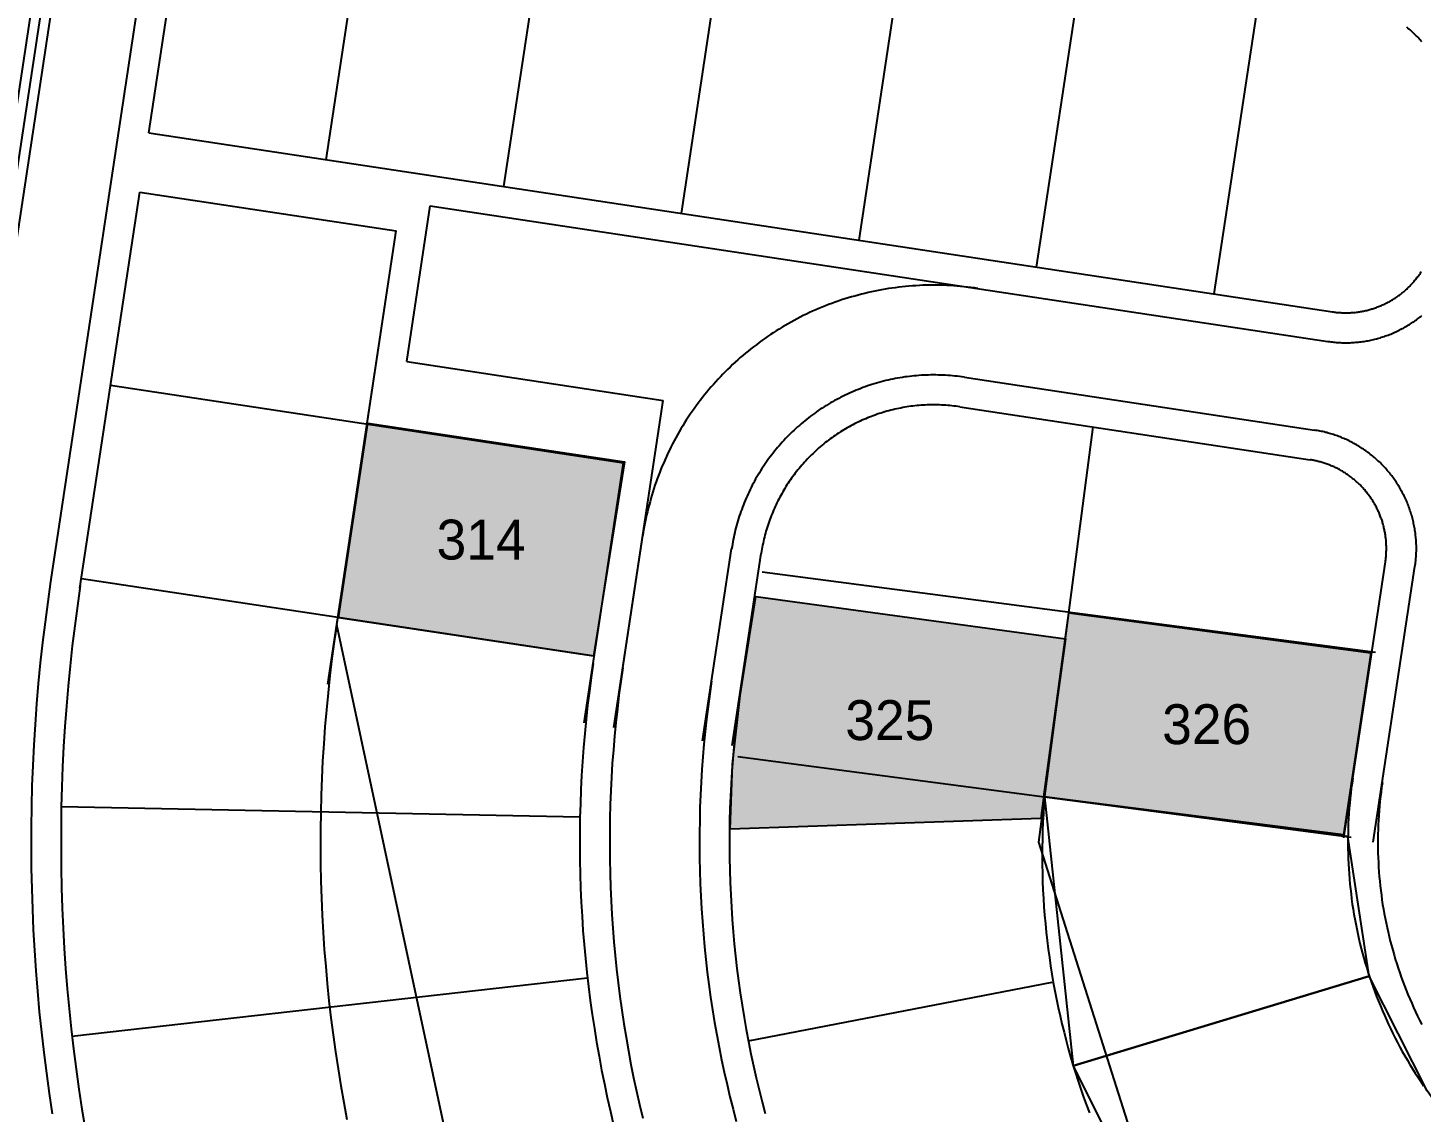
# Model space of a CAD drawing. Header units: metres. Extents: x 680594 to 684853, y 828874 to 830078.
# Drawn here: x 680976.8 to 681116.4, y 829722.5 to 829831.2 of the extents above; entities that cross this region are included whole.
import ezdxf
from ezdxf.enums import TextEntityAlignment as Align

# ---------------------------------------------------------------- set-up
doc = ezdxf.new("R2010")
doc.units = ezdxf.units.M
for name, color, linetype in [('PLOT_LINES', 7, 'Continuous'), ('PLOT_NUMBERS', 7, 'Continuous'), ('SELECTED_PLOTS', 3, 'Continuous')]:
    doc.layers.add(name, color=color, linetype=linetype)

msp = doc.modelspace()

# ---------------------------------------------------------------- hatches: boundary and pattern name
at = {"layer": 'SELECTED_PLOTS'}
h = msp.add_hatch(color=3, dxfattribs=at)
h.dxf.hatch_style = 1
h.paths.add_polyline_path([(681007.9, 829772.08), (681010.87, 829791.59), (681036.6, 829787.7), (681033.47, 829768.22)])
h = msp.add_hatch(color=3, dxfattribs=at)
h.dxf.hatch_style = 1
h.paths.add_polyline_path([(681080.78, 829769.95), (681078.62, 829754.12), (681078.61, 829754.1), (681078.6, 829754.1), (681078.6, 829753.99), (681078.32, 829751.95), (681047.16, 829750.89), (681047.4, 829757.4), (681048.19, 829764.28), (681049.74, 829774.19)])
h = msp.add_hatch(color=3, dxfattribs=at)
h.dxf.hatch_style = 1
h.paths.add_polyline_path([(681109.5, 829755.85), (681108.66, 829750.31), (681078.62, 829754.12), (681081.14, 829772.55), (681111.41, 829768.56)])

# ---------------------------------------------------------------- linework, layer by layer
at = {"layer": 'PLOT_LINES'}
for points in [[(680964.59, 829743.51), (681005.46, 830013.88)], [(680963.6, 829743.66), (681002.4, 830000.3)], [(680965.57, 829743.36), (681004.38, 830000)], [(681006.69, 829817.99), (681011.33, 829848.65)], [(681024.49, 829815.3), (681029.13, 829845.95)], [(681042.29, 829812.61), (681046.92, 829843.26)], [(681060.09, 829809.92), (681064.72, 829840.57)], [(680979.03, 829775.49), (680988.77, 829839.92)], [(680988.9, 829820.68), (680991.74, 829839.47)], [(681077.88, 829807.23), (681082.52, 829837.88)], [(681095.68, 829804.54), (681100.32, 829835.19)], [(681116.51, 829829.81), (681116.42, 829829.92), (681116.33, 829830.02), (681116.24, 829830.12), (681116.14, 829830.23), (681116.04, 829830.33), (681115.95, 829830.43), (681115.85, 829830.53), (681115.75, 829830.62), (681115.65, 829830.72), (681115.54, 829830.81), (681115.44, 829830.91), (681115.34, 829831), (681115.23, 829831.09), (681115.12, 829831.18), (681115.02, 829831.27)], [(680988.9, 829820.68), (681107.55, 829802.75)], [(680982, 829775.05), (680988, 829814.75)], [(680988, 829814.75), (681013.71, 829810.87)], [(681014.76, 829797.76), (681017.12, 829813.38)], [(681017.12, 829813.38), (681107.1, 829799.78)], [(681006.83, 829765.41), (681013.71, 829810.87)], [(681047.11, 829645.16), (681029.39, 829670.22), (681007.74, 829771.38), (681013.71, 829810.87)], [(681107.55, 829802.75), (681107.65, 829802.73), (681107.75, 829802.72), (681107.86, 829802.7), (681107.96, 829802.69), (681108.07, 829802.68), (681108.17, 829802.67), (681108.28, 829802.67), (681108.38, 829802.66), (681108.48, 829802.65), (681108.59, 829802.65), (681108.69, 829802.65), (681108.8, 829802.64), (681108.9, 829802.64), (681109.01, 829802.65), (681109.11, 829802.65), (681109.22, 829802.65), (681109.32, 829802.65), (681109.43, 829802.66), (681109.53, 829802.67), (681109.64, 829802.68), (681109.74, 829802.68), (681109.84, 829802.69), (681109.95, 829802.71), (681110.05, 829802.72), (681110.16, 829802.73), (681110.26, 829802.75), (681110.36, 829802.77), (681110.47, 829802.78), (681110.57, 829802.8), (681110.67, 829802.82), (681110.77, 829802.84), (681110.88, 829802.87), (681110.98, 829802.89), (681111.08, 829802.91), (681111.18, 829802.94), (681111.28, 829802.97), (681111.38, 829803), (681111.48, 829803.03), (681111.58, 829803.06), (681111.68, 829803.09), (681111.78, 829803.12), (681111.88, 829803.16), (681111.98, 829803.19), (681112.08, 829803.23), (681112.18, 829803.27), (681112.27, 829803.3), (681112.37, 829803.34), (681112.47, 829803.38), (681112.56, 829803.43), (681112.66, 829803.47), (681112.75, 829803.51), (681112.85, 829803.56), (681112.94, 829803.61), (681113.04, 829803.65), (681113.13, 829803.7), (681113.22, 829803.75), (681113.31, 829803.8), (681113.4, 829803.86), (681113.49, 829803.91), (681113.58, 829803.96), (681113.67, 829804.02), (681113.76, 829804.07), (681113.85, 829804.13), (681113.93, 829804.19), (681114.02, 829804.25), (681114.11, 829804.31), (681114.19, 829804.37), (681114.28, 829804.43), (681114.36, 829804.49), (681114.44, 829804.56), (681114.52, 829804.62), (681114.61, 829804.69), (681114.69, 829804.76), (681114.77, 829804.82), (681114.84, 829804.89), (681114.92, 829804.96), (681115, 829805.03), (681115.08, 829805.11), (681115.15, 829805.18), (681115.23, 829805.25), (681115.3, 829805.33), (681115.37, 829805.4), (681115.45, 829805.48), (681115.52, 829805.55), (681115.59, 829805.63), (681115.66, 829805.71), (681115.73, 829805.79), (681115.79, 829805.87), (681115.86, 829805.95), (681115.93, 829806.03), (681115.99, 829806.11), (681116.06, 829806.19), (681116.12, 829806.28), (681116.18, 829806.36), (681116.24, 829806.45), (681116.3, 829806.53), (681116.36, 829806.62), (681116.42, 829806.71), (681116.48, 829806.8)], [(681072, 829805.09), (681071.66, 829805.14), (681071.31, 829805.18), (681070.97, 829805.22), (681070.63, 829805.26), (681070.28, 829805.29), (681069.94, 829805.32), (681069.59, 829805.35), (681069.25, 829805.37), (681068.9, 829805.39), (681068.56, 829805.4), (681068.21, 829805.41), (681067.86, 829805.42), (681067.52, 829805.42), (681067.17, 829805.41), (681066.83, 829805.41), (681066.48, 829805.4), (681066.14, 829805.38), (681065.79, 829805.36), (681065.45, 829805.34), (681065.1, 829805.31), (681064.76, 829805.28), (681064.41, 829805.25), (681064.07, 829805.21), (681063.73, 829805.16), (681063.38, 829805.12), (681063.04, 829805.07), (681062.7, 829805.01), (681062.36, 829804.95), (681062.02, 829804.89), (681061.68, 829804.82), (681061.34, 829804.75), (681061, 829804.67), (681060.67, 829804.59), (681060.33, 829804.51), (681060, 829804.42), (681059.66, 829804.33), (681059.33, 829804.24), (681059, 829804.14), (681058.67, 829804.04), (681058.34, 829803.93), (681058.01, 829803.82), (681057.69, 829803.71), (681057.36, 829803.59), (681057.04, 829803.47), (681056.72, 829803.34), (681056.39, 829803.21), (681056.08, 829803.08), (681055.76, 829802.94), (681055.44, 829802.8), (681055.13, 829802.66), (681054.82, 829802.51), (681054.5, 829802.36), (681054.2, 829802.2), (681053.89, 829802.04), (681053.58, 829801.88), (681053.28, 829801.72), (681052.98, 829801.55), (681052.68, 829801.37), (681052.38, 829801.2), (681052.09, 829801.02), (681051.79, 829800.83), (681051.5, 829800.65), (681051.21, 829800.46), (681050.93, 829800.26), (681050.64, 829800.07), (681050.36, 829799.87), (681050.08, 829799.66), (681049.8, 829799.45), (681049.53, 829799.24), (681049.26, 829799.03), (681048.99, 829798.81), (681048.72, 829798.6), (681048.46, 829798.37), (681048.19, 829798.15), (681047.93, 829797.92), (681047.68, 829797.69), (681047.42, 829797.45), (681047.17, 829797.21), (681046.92, 829796.97), (681046.68, 829796.73), (681046.44, 829796.48), (681046.2, 829796.23), (681045.96, 829795.98), (681045.73, 829795.73), (681045.5, 829795.47), (681045.27, 829795.21), (681045.04, 829794.94), (681044.82, 829794.68), (681044.6, 829794.41), (681044.39, 829794.14), (681044.18, 829793.87), (681043.97, 829793.59), (681043.76, 829793.31), (681043.56, 829793.03), (681043.36, 829792.75), (681043.17, 829792.47), (681042.97, 829792.18), (681042.78, 829791.89), (681042.6, 829791.6), (681042.42, 829791.3), (681042.24, 829791.01), (681042.06, 829790.71), (681041.89, 829790.41), (681041.72, 829790.11), (681041.56, 829789.8), (681041.4, 829789.5), (681041.24, 829789.19), (681041.09, 829788.88), (681040.94, 829788.57), (681040.79, 829788.25), (681040.65, 829787.94), (681040.51, 829787.62), (681040.37, 829787.3), (681040.24, 829786.98), (681040.11, 829786.66), (681039.99, 829786.34), (681039.87, 829786.01), (681039.75, 829785.69), (681039.64, 829785.36), (681039.53, 829785.03), (681039.43, 829784.7), (681039.33, 829784.37), (681039.23, 829784.04), (681039.14, 829783.71), (681039.05, 829783.37), (681038.96, 829783.04), (681038.88, 829782.7), (681038.8, 829782.37), (681038.73, 829782.03), (681038.66, 829781.69), (681038.59, 829781.35), (681038.53, 829781.01), (681038.47, 829780.67), (681038.42, 829780.33)], [(681107.1, 829799.78), (681107.24, 829799.76), (681107.38, 829799.74), (681107.51, 829799.72), (681107.65, 829799.71), (681107.79, 829799.7), (681107.93, 829799.68), (681108.07, 829799.67), (681108.21, 829799.66), (681108.35, 829799.66), (681108.49, 829799.65), (681108.63, 829799.65), (681108.77, 829799.65), (681108.91, 829799.64), (681109.05, 829799.65), (681109.19, 829799.65), (681109.33, 829799.65), (681109.47, 829799.66), (681109.61, 829799.67), (681109.74, 829799.67), (681109.88, 829799.69), (681110.02, 829799.7), (681110.16, 829799.71), (681110.3, 829799.73), (681110.44, 829799.74), (681110.58, 829799.76), (681110.72, 829799.78), (681110.85, 829799.81), (681110.99, 829799.83), (681111.13, 829799.85), (681111.27, 829799.88), (681111.4, 829799.91), (681111.54, 829799.94), (681111.67, 829799.97), (681111.81, 829800), (681111.95, 829800.04), (681112.08, 829800.08), (681112.21, 829800.11), (681112.35, 829800.15), (681112.48, 829800.19), (681112.61, 829800.24), (681112.75, 829800.28), (681112.88, 829800.33), (681113.01, 829800.37), (681113.14, 829800.42), (681113.27, 829800.47), (681113.4, 829800.52), (681113.53, 829800.58), (681113.66, 829800.63), (681113.79, 829800.69), (681113.91, 829800.75), (681114.04, 829800.8), (681114.17, 829800.87), (681114.29, 829800.93), (681114.42, 829800.99), (681114.54, 829801.06), (681114.66, 829801.12), (681114.78, 829801.19), (681114.91, 829801.26), (681115.03, 829801.33), (681115.15, 829801.4), (681115.26, 829801.48), (681115.38, 829801.55), (681115.5, 829801.63), (681115.62, 829801.7), (681115.73, 829801.78), (681115.84, 829801.86), (681115.96, 829801.94), (681116.07, 829802.03), (681116.18, 829802.11), (681116.29, 829802.2), (681116.4, 829802.28), (681116.51, 829802.37)], [(681014.76, 829797.76), (681040.47, 829793.87)], [(681070.65, 829796.19), (681070.41, 829796.22), (681070.18, 829796.25), (681069.94, 829796.28), (681069.7, 829796.31), (681069.46, 829796.33), (681069.22, 829796.35), (681068.98, 829796.37), (681068.74, 829796.39), (681068.5, 829796.4), (681068.26, 829796.41), (681068.02, 829796.41), (681067.78, 829796.42), (681067.54, 829796.42), (681067.3, 829796.42), (681067.06, 829796.41), (681066.82, 829796.4), (681066.58, 829796.39), (681066.34, 829796.38), (681066.1, 829796.36), (681065.86, 829796.34), (681065.62, 829796.32), (681065.38, 829796.3), (681065.14, 829796.27), (681064.9, 829796.24), (681064.67, 829796.21), (681064.43, 829796.17), (681064.19, 829796.13), (681063.95, 829796.09), (681063.72, 829796.05), (681063.48, 829796), (681063.25, 829795.95), (681063.01, 829795.9), (681062.78, 829795.85), (681062.55, 829795.79), (681062.31, 829795.73), (681062.08, 829795.66), (681061.85, 829795.6), (681061.62, 829795.53), (681061.39, 829795.46), (681061.16, 829795.38), (681060.93, 829795.31), (681060.71, 829795.23), (681060.48, 829795.15), (681060.26, 829795.06), (681060.03, 829794.97), (681059.81, 829794.88), (681059.59, 829794.79), (681059.37, 829794.7), (681059.15, 829794.6), (681058.93, 829794.5), (681058.71, 829794.4), (681058.5, 829794.29), (681058.28, 829794.18), (681058.07, 829794.07), (681057.86, 829793.96), (681057.64, 829793.85), (681057.44, 829793.73), (681057.23, 829793.61), (681057.02, 829793.48), (681056.82, 829793.36), (681056.61, 829793.23), (681056.41, 829793.1), (681056.21, 829792.97), (681056.01, 829792.84), (681055.81, 829792.7), (681055.62, 829792.56), (681055.42, 829792.42), (681055.23, 829792.27), (681055.04, 829792.13), (681054.85, 829791.98), (681054.66, 829791.83), (681054.48, 829791.68), (681054.29, 829791.52), (681054.11, 829791.36), (681053.93, 829791.21), (681053.75, 829791.04), (681053.58, 829790.88), (681053.4, 829790.72), (681053.23, 829790.55), (681053.06, 829790.38), (681052.89, 829790.21), (681052.72, 829790.04), (681052.56, 829789.86), (681052.4, 829789.68), (681052.24, 829789.5), (681052.08, 829789.32), (681051.92, 829789.14), (681051.77, 829788.96), (681051.62, 829788.77), (681051.47, 829788.58), (681051.32, 829788.39), (681051.17, 829788.2), (681051.03, 829788.01), (681050.89, 829787.81), (681050.75, 829787.61), (681050.62, 829787.42), (681050.48, 829787.22), (681050.35, 829787.02), (681050.22, 829786.81), (681050.1, 829786.61), (681049.97, 829786.4), (681049.85, 829786.2), (681049.73, 829785.99), (681049.61, 829785.78), (681049.5, 829785.57), (681049.39, 829785.35), (681049.28, 829785.14), (681049.17, 829784.92), (681049.07, 829784.71), (681048.97, 829784.49), (681048.87, 829784.27), (681048.77, 829784.05), (681048.68, 829783.83), (681048.58, 829783.61), (681048.5, 829783.38), (681048.41, 829783.16), (681048.33, 829782.93), (681048.25, 829782.71), (681048.17, 829782.48), (681048.09, 829782.25), (681048.02, 829782.02), (681047.95, 829781.79), (681047.88, 829781.56), (681047.82, 829781.33), (681047.75, 829781.1), (681047.69, 829780.87), (681047.64, 829780.63), (681047.58, 829780.4), (681047.53, 829780.16), (681047.48, 829779.93), (681047.44, 829779.69), (681047.4, 829779.46), (681047.36, 829779.22), (681047.32, 829778.98)], [(681070.65, 829796.19), (681105.75, 829790.88)], [(680985.07, 829795.38), (681036.49, 829787.61)], [(681036.38, 829766.86), (681040.47, 829793.87)], [(681070.2, 829793.22), (681070, 829793.25), (681069.8, 829793.28), (681069.59, 829793.3), (681069.39, 829793.32), (681069.19, 829793.34), (681068.98, 829793.36), (681068.78, 829793.38), (681068.57, 829793.39), (681068.37, 829793.4), (681068.16, 829793.41), (681067.96, 829793.41), (681067.75, 829793.42), (681067.55, 829793.42), (681067.34, 829793.42), (681067.14, 829793.41), (681066.93, 829793.41), (681066.73, 829793.4), (681066.52, 829793.39), (681066.32, 829793.37), (681066.11, 829793.36), (681065.91, 829793.34), (681065.7, 829793.32), (681065.5, 829793.29), (681065.3, 829793.27), (681065.09, 829793.24), (681064.89, 829793.21), (681064.69, 829793.18), (681064.49, 829793.14), (681064.28, 829793.1), (681064.08, 829793.06), (681063.88, 829793.02), (681063.68, 829792.98), (681063.48, 829792.93), (681063.28, 829792.88), (681063.09, 829792.83), (681062.89, 829792.77), (681062.69, 829792.72), (681062.49, 829792.66), (681062.3, 829792.6), (681062.1, 829792.54), (681061.91, 829792.47), (681061.71, 829792.4), (681061.52, 829792.33), (681061.33, 829792.26), (681061.14, 829792.19), (681060.95, 829792.11), (681060.76, 829792.03), (681060.57, 829791.95), (681060.38, 829791.87), (681060.2, 829791.78), (681060.01, 829791.69), (681059.83, 829791.6), (681059.64, 829791.51), (681059.46, 829791.42), (681059.28, 829791.32), (681059.1, 829791.22), (681058.92, 829791.12), (681058.74, 829791.02), (681058.57, 829790.91), (681058.39, 829790.81), (681058.22, 829790.7), (681058.05, 829790.59), (681057.87, 829790.47), (681057.7, 829790.36), (681057.54, 829790.24), (681057.37, 829790.12), (681057.2, 829790), (681057.04, 829789.88), (681056.88, 829789.76), (681056.71, 829789.63), (681056.55, 829789.5), (681056.4, 829789.37), (681056.24, 829789.24), (681056.08, 829789.1), (681055.93, 829788.97), (681055.78, 829788.83), (681055.63, 829788.69), (681055.48, 829788.55), (681055.33, 829788.41), (681055.18, 829788.26), (681055.04, 829788.12), (681054.9, 829787.97), (681054.76, 829787.82), (681054.62, 829787.67), (681054.48, 829787.52), (681054.35, 829787.36), (681054.21, 829787.21), (681054.08, 829787.05), (681053.95, 829786.89), (681053.83, 829786.73), (681053.7, 829786.57), (681053.58, 829786.4), (681053.45, 829786.24), (681053.33, 829786.07), (681053.22, 829785.9), (681053.1, 829785.73), (681052.99, 829785.56), (681052.87, 829785.39), (681052.76, 829785.22), (681052.66, 829785.04), (681052.55, 829784.87), (681052.45, 829784.69), (681052.34, 829784.51), (681052.24, 829784.33), (681052.15, 829784.15), (681052.05, 829783.97), (681051.96, 829783.79), (681051.87, 829783.61), (681051.78, 829783.42), (681051.69, 829783.24), (681051.61, 829783.05), (681051.52, 829782.86), (681051.44, 829782.67), (681051.37, 829782.48), (681051.29, 829782.29), (681051.22, 829782.1), (681051.14, 829781.91), (681051.08, 829781.71), (681051.01, 829781.52), (681050.94, 829781.33), (681050.88, 829781.13), (681050.82, 829780.93), (681050.76, 829780.74), (681050.71, 829780.54), (681050.66, 829780.34), (681050.61, 829780.14), (681050.56, 829779.94), (681050.51, 829779.74), (681050.47, 829779.54), (681050.43, 829779.34), (681050.39, 829779.14), (681050.35, 829778.94), (681050.32, 829778.74), (681050.28, 829778.53)], [(681070.2, 829793.22), (681105.31, 829787.91)], [(681105.91, 829686.7), (681091.67, 829706.84), (681078.1, 829749.56), (681083.55, 829791.2)], [(681115.82, 829777.22), (681115.84, 829777.36), (681115.86, 829777.5), (681115.88, 829777.64), (681115.9, 829777.78), (681115.91, 829777.91), (681115.92, 829778.05), (681115.93, 829778.19), (681115.94, 829778.33), (681115.95, 829778.47), (681115.95, 829778.61), (681115.96, 829778.75), (681115.96, 829778.89), (681115.96, 829779.03), (681115.96, 829779.17), (681115.96, 829779.31), (681115.95, 829779.45), (681115.95, 829779.59), (681115.94, 829779.73), (681115.93, 829779.87), (681115.92, 829780.01), (681115.91, 829780.15), (681115.89, 829780.28), (681115.88, 829780.42), (681115.86, 829780.56), (681115.84, 829780.7), (681115.82, 829780.84), (681115.8, 829780.98), (681115.77, 829781.11), (681115.75, 829781.25), (681115.72, 829781.39), (681115.69, 829781.52), (681115.66, 829781.66), (681115.63, 829781.8), (681115.6, 829781.93), (681115.56, 829782.07), (681115.53, 829782.2), (681115.49, 829782.34), (681115.45, 829782.47), (681115.41, 829782.6), (681115.37, 829782.74), (681115.32, 829782.87), (681115.28, 829783), (681115.23, 829783.13), (681115.18, 829783.26), (681115.13, 829783.39), (681115.08, 829783.52), (681115.03, 829783.65), (681114.97, 829783.78), (681114.92, 829783.91), (681114.86, 829784.04), (681114.8, 829784.16), (681114.74, 829784.29), (681114.68, 829784.41), (681114.61, 829784.54), (681114.55, 829784.66), (681114.48, 829784.78), (681114.41, 829784.91), (681114.34, 829785.03), (681114.27, 829785.15), (681114.2, 829785.27), (681114.13, 829785.39), (681114.05, 829785.5), (681113.98, 829785.62), (681113.9, 829785.74), (681113.82, 829785.85), (681113.74, 829785.97), (681113.66, 829786.08), (681113.58, 829786.19), (681113.49, 829786.3), (681113.41, 829786.41), (681113.32, 829786.52), (681113.23, 829786.63), (681113.14, 829786.74), (681113.05, 829786.85), (681112.96, 829786.95), (681112.87, 829787.06), (681112.77, 829787.16), (681112.68, 829787.26), (681112.58, 829787.36), (681112.48, 829787.46), (681112.39, 829787.56), (681112.29, 829787.66), (681112.18, 829787.75), (681112.08, 829787.85), (681111.98, 829787.94), (681111.87, 829788.04), (681111.77, 829788.13), (681111.66, 829788.22), (681111.55, 829788.31), (681111.45, 829788.39), (681111.34, 829788.48), (681111.23, 829788.57), (681111.11, 829788.65), (681111, 829788.73), (681110.89, 829788.81), (681110.77, 829788.89), (681110.66, 829788.97), (681110.54, 829789.05), (681110.42, 829789.12), (681110.31, 829789.2), (681110.19, 829789.27), (681110.07, 829789.34), (681109.95, 829789.41), (681109.83, 829789.48), (681109.7, 829789.55), (681109.58, 829789.62), (681109.46, 829789.68), (681109.33, 829789.75), (681109.21, 829789.81), (681109.08, 829789.87), (681108.95, 829789.93), (681108.83, 829789.98), (681108.7, 829790.04), (681108.57, 829790.09), (681108.44, 829790.15), (681108.31, 829790.2), (681108.18, 829790.25), (681108.05, 829790.3), (681107.92, 829790.34), (681107.79, 829790.39), (681107.65, 829790.43), (681107.52, 829790.47), (681107.39, 829790.52), (681107.25, 829790.55), (681107.12, 829790.59), (681106.98, 829790.63), (681106.85, 829790.66), (681106.71, 829790.7), (681106.58, 829790.73), (681106.44, 829790.76), (681106.3, 829790.78), (681106.17, 829790.81), (681106.03, 829790.84), (681105.89, 829790.86), (681105.75, 829790.88)], [(681032.54, 829761.53), (681036.49, 829787.61)], [(681112.86, 829777.67), (681112.87, 829777.77), (681112.89, 829777.88), (681112.9, 829777.98), (681112.91, 829778.09), (681112.92, 829778.19), (681112.93, 829778.29), (681112.94, 829778.4), (681112.94, 829778.5), (681112.95, 829778.61), (681112.95, 829778.71), (681112.96, 829778.82), (681112.96, 829778.92), (681112.96, 829779.03), (681112.96, 829779.13), (681112.96, 829779.24), (681112.95, 829779.34), (681112.95, 829779.44), (681112.94, 829779.55), (681112.94, 829779.65), (681112.93, 829779.76), (681112.92, 829779.86), (681112.91, 829779.97), (681112.9, 829780.07), (681112.88, 829780.17), (681112.87, 829780.28), (681112.86, 829780.38), (681112.84, 829780.49), (681112.82, 829780.59), (681112.8, 829780.69), (681112.78, 829780.79), (681112.76, 829780.9), (681112.74, 829781), (681112.71, 829781.1), (681112.69, 829781.2), (681112.66, 829781.3), (681112.64, 829781.41), (681112.61, 829781.51), (681112.58, 829781.61), (681112.55, 829781.71), (681112.52, 829781.81), (681112.48, 829781.91), (681112.45, 829782.01), (681112.41, 829782.1), (681112.38, 829782.2), (681112.34, 829782.3), (681112.3, 829782.4), (681112.26, 829782.49), (681112.22, 829782.59), (681112.18, 829782.69), (681112.13, 829782.78), (681112.09, 829782.88), (681112.04, 829782.97), (681112, 829783.06), (681111.95, 829783.16), (681111.9, 829783.25), (681111.85, 829783.34), (681111.8, 829783.43), (681111.75, 829783.52), (681111.7, 829783.61), (681111.64, 829783.7), (681111.59, 829783.79), (681111.53, 829783.88), (681111.47, 829783.97), (681111.41, 829784.06), (681111.36, 829784.14), (681111.3, 829784.23), (681111.23, 829784.31), (681111.17, 829784.4), (681111.11, 829784.48), (681111.04, 829784.56), (681110.98, 829784.65), (681110.91, 829784.73), (681110.85, 829784.81), (681110.78, 829784.89), (681110.71, 829784.97), (681110.64, 829785.05), (681110.57, 829785.12), (681110.5, 829785.2), (681110.43, 829785.27), (681110.35, 829785.35), (681110.28, 829785.42), (681110.2, 829785.5), (681110.13, 829785.57), (681110.05, 829785.64), (681109.97, 829785.71), (681109.9, 829785.78), (681109.82, 829785.85), (681109.74, 829785.92), (681109.66, 829785.98), (681109.57, 829786.05), (681109.49, 829786.11), (681109.41, 829786.18), (681109.33, 829786.24), (681109.24, 829786.3), (681109.16, 829786.36), (681109.07, 829786.42), (681108.98, 829786.48), (681108.9, 829786.54), (681108.81, 829786.6), (681108.72, 829786.65), (681108.63, 829786.71), (681108.54, 829786.76), (681108.45, 829786.81), (681108.36, 829786.87), (681108.27, 829786.92), (681108.18, 829786.97), (681108.08, 829787.02), (681107.99, 829787.06), (681107.9, 829787.11), (681107.8, 829787.15), (681107.71, 829787.2), (681107.61, 829787.24), (681107.51, 829787.28), (681107.42, 829787.32), (681107.32, 829787.36), (681107.22, 829787.4), (681107.13, 829787.44), (681107.03, 829787.48), (681106.93, 829787.51), (681106.83, 829787.55), (681106.73, 829787.58), (681106.63, 829787.61), (681106.53, 829787.64), (681106.43, 829787.67), (681106.33, 829787.7), (681106.23, 829787.72), (681106.13, 829787.75), (681106.02, 829787.78), (681105.92, 829787.8), (681105.82, 829787.82), (681105.72, 829787.84), (681105.61, 829787.86), (681105.51, 829787.88), (681105.41, 829787.9), (681105.31, 829787.91)], [(681035.51, 829761.08), (681038.42, 829780.33)], [(681044.41, 829759.73), (681047.32, 829778.98)], [(681044.41, 829759.73), (681047.32, 829778.98)], [(681047.37, 829759.28), (681050.28, 829778.53)], [(681047.37, 829759.28), (681050.28, 829778.53)], [(681108.68, 829750.02), (681112.86, 829777.67)], [(681050.39, 829776.69), (681111.86, 829768.63)], [(681111.64, 829749.57), (681115.82, 829777.22)], [(680979.06, 829775.72), (680978.77, 829773.68), (680978.5, 829771.64), (680978.25, 829769.59), (680978.02, 829767.54), (680977.82, 829765.49), (680977.65, 829763.44), (680977.5, 829761.38), (680977.37, 829759.33), (680977.27, 829757.27), (680977.19, 829755.21), (680977.13, 829753.15), (680977.1, 829751.09), (680977.1, 829749.03), (680977.12, 829746.97), (680977.16, 829744.91), (680977.23, 829742.85), (680977.32, 829740.79), (680977.43, 829738.73), (680977.57, 829736.68), (680977.74, 829734.62), (680977.92, 829732.57), (680978.14, 829730.52), (680978.37, 829728.48), (680978.63, 829726.43), (680978.92, 829724.39), (680979.22, 829722.35)], [(680982.03, 829775.27), (680981.74, 829773.27), (680981.47, 829771.26), (680981.23, 829769.25), (680981.01, 829767.24), (680980.81, 829765.22), (680980.64, 829763.2), (680980.49, 829761.18), (680980.36, 829759.16), (680980.26, 829757.14), (680980.19, 829755.11), (680980.13, 829753.09), (680980.1, 829751.06), (680980.1, 829749.04), (680980.12, 829747.01), (680980.16, 829744.99), (680980.22, 829742.96), (680980.31, 829740.94), (680980.43, 829738.92), (680980.56, 829736.9), (680980.72, 829734.88), (680980.91, 829732.86), (680981.12, 829730.85), (680981.35, 829728.84), (680981.61, 829726.83), (680981.88, 829724.82), (680982.19, 829722.82), (680982.51, 829720.82)], [(680982.14, 829776.01), (681033.56, 829768.24)], [(681007.74, 829771.38), (681007.49, 829769.68), (681007.26, 829767.98), (681007.06, 829766.27), (681006.87, 829764.56), (681006.7, 829762.85), (681006.56, 829761.14), (681006.43, 829759.42), (681006.32, 829757.71), (681006.24, 829755.99), (681006.17, 829754.27), (681006.13, 829752.56), (681006.1, 829750.84), (681006.1, 829749.12), (681006.11, 829747.4), (681006.15, 829745.68), (681006.2, 829743.96), (681006.28, 829742.24), (681006.38, 829740.53), (681006.49, 829738.81), (681006.63, 829737.1), (681006.79, 829735.39), (681006.96, 829733.68), (681007.16, 829731.97), (681007.38, 829730.26), (681007.61, 829728.56), (681007.87, 829726.86), (681008.15, 829725.16), (681008.45, 829723.47), (681008.76, 829721.78)], [(681033.45, 829767.5), (681033.24, 829766.1), (681033.06, 829764.7), (681032.89, 829763.3), (681032.73, 829761.89), (681032.6, 829760.48), (681032.47, 829759.08), (681032.37, 829757.67), (681032.28, 829756.26), (681032.21, 829754.85), (681032.16, 829753.43), (681032.12, 829752.02), (681032.1, 829750.61), (681032.1, 829749.2), (681032.11, 829747.78), (681032.14, 829746.37), (681032.18, 829744.96), (681032.25, 829743.55), (681032.33, 829742.14), (681032.42, 829740.73), (681032.53, 829739.32), (681032.66, 829737.91), (681032.81, 829736.5), (681032.97, 829735.1), (681033.15, 829733.7), (681033.34, 829732.3), (681033.56, 829730.9), (681033.78, 829729.51), (681034.03, 829728.12), (681034.29, 829726.73), (681034.57, 829725.34), (681034.86, 829723.96), (681035.17, 829722.58), (681035.49, 829721.21)], [(681036.41, 829767.05), (681036.21, 829765.69), (681036.03, 829764.32), (681035.87, 829762.95), (681035.72, 829761.58), (681035.58, 829760.21), (681035.47, 829758.84), (681035.36, 829757.47), (681035.28, 829756.09), (681035.21, 829754.71), (681035.16, 829753.34), (681035.12, 829751.96), (681035.1, 829750.58), (681035.1, 829749.21), (681035.11, 829747.83), (681035.14, 829746.45), (681035.18, 829745.07), (681035.24, 829743.7), (681035.32, 829742.32), (681035.41, 829740.95), (681035.52, 829739.57), (681035.65, 829738.2), (681035.79, 829736.83), (681035.95, 829735.46), (681036.12, 829734.1), (681036.31, 829732.73), (681036.52, 829731.37), (681036.74, 829730.01), (681036.98, 829728.65), (681037.23, 829727.3), (681037.5, 829725.95), (681037.79, 829724.6), (681038.09, 829723.26), (681038.41, 829721.92)], [(681045.31, 829765.7), (681045.13, 829764.45), (681044.96, 829763.18), (681044.81, 829761.92), (681044.67, 829760.66), (681044.55, 829759.39), (681044.44, 829758.13), (681044.34, 829756.86), (681044.27, 829755.59), (681044.2, 829754.32), (681044.15, 829753.05), (681044.12, 829751.78), (681044.1, 829750.5), (681044.1, 829749.23), (681044.11, 829747.96), (681044.13, 829746.69), (681044.18, 829745.42), (681044.23, 829744.15), (681044.3, 829742.88), (681044.39, 829741.61), (681044.49, 829740.34), (681044.61, 829739.08), (681044.74, 829737.81), (681044.88, 829736.55), (681045.04, 829735.29), (681045.22, 829734.03), (681045.41, 829732.77), (681045.61, 829731.51), (681045.83, 829730.26), (681046.07, 829729.01), (681046.32, 829727.76), (681046.58, 829726.52), (681046.86, 829725.28), (681047.15, 829724.04), (681047.46, 829722.81), (681047.78, 829721.58)], [(681048.28, 829765.26), (681048.1, 829764.03), (681047.94, 829762.81), (681047.79, 829761.58), (681047.65, 829760.35), (681047.53, 829759.12), (681047.43, 829757.89), (681047.34, 829756.65), (681047.26, 829755.42), (681047.2, 829754.19), (681047.15, 829752.95), (681047.12, 829751.71), (681047.1, 829750.48), (681047.1, 829749.24), (681047.11, 829748.01), (681047.13, 829746.77), (681047.17, 829745.53), (681047.23, 829744.3), (681047.3, 829743.06), (681047.38, 829741.83), (681047.48, 829740.6), (681047.59, 829739.37), (681047.72, 829738.14), (681047.86, 829736.91), (681048.02, 829735.68), (681048.19, 829734.46), (681048.37, 829733.23), (681048.57, 829732.01), (681048.79, 829730.8), (681049.01, 829729.58), (681049.26, 829728.37), (681049.51, 829727.16), (681049.78, 829725.95), (681050.07, 829724.75), (681050.37, 829723.55), (681050.68, 829722.36)], [(681047.96, 829758.15), (681109.43, 829750.09)], [(681109.58, 829755.99), (681109.51, 829755.49), (681109.44, 829754.98), (681109.38, 829754.48), (681109.32, 829753.98), (681109.28, 829753.47), (681109.23, 829752.97), (681109.19, 829752.46), (681109.16, 829751.96), (681109.14, 829751.45), (681109.12, 829750.95), (681109.11, 829750.44), (681109.1, 829749.93), (681109.1, 829749.43), (681109.1, 829748.92), (681109.11, 829748.42), (681109.13, 829747.91), (681109.15, 829747.4), (681109.18, 829746.9), (681109.21, 829746.39), (681109.25, 829745.89), (681109.3, 829745.38), (681109.35, 829744.88), (681109.41, 829744.38), (681109.47, 829743.88), (681109.54, 829743.37), (681109.62, 829742.87), (681109.7, 829742.37), (681109.79, 829741.88), (681109.88, 829741.38), (681109.98, 829740.88), (681110.09, 829740.39), (681110.2, 829739.89), (681110.31, 829739.4), (681110.44, 829738.91), (681110.56, 829738.42), (681110.7, 829737.93), (681110.84, 829737.44), (681110.98, 829736.96), (681111.14, 829736.47), (681111.29, 829735.99), (681111.45, 829735.51), (681111.62, 829735.04), (681111.8, 829734.56), (681111.98, 829734.09), (681112.16, 829733.62), (681112.35, 829733.15), (681112.55, 829732.68), (681112.75, 829732.22), (681112.96, 829731.75), (681113.17, 829731.29), (681113.39, 829730.84), (681113.61, 829730.38), (681113.84, 829729.93), (681114.07, 829729.48), (681114.31, 829729.03), (681114.55, 829728.59), (681114.8, 829728.15), (681115.06, 829727.71), (681115.32, 829727.28), (681115.58, 829726.85), (681115.85, 829726.42), (681116.13, 829725.99), (681116.41, 829725.57), (681116.69, 829725.15)], [(681112.55, 829755.54), (681112.48, 829755.07), (681112.42, 829754.6), (681112.36, 829754.14), (681112.31, 829753.67), (681112.26, 829753.2), (681112.22, 829752.73), (681112.19, 829752.26), (681112.16, 829751.79), (681112.14, 829751.32), (681112.12, 829750.85), (681112.11, 829750.38), (681112.1, 829749.91), (681112.1, 829749.44), (681112.1, 829748.97), (681112.11, 829748.5), (681112.13, 829748.02), (681112.15, 829747.55), (681112.17, 829747.08), (681112.21, 829746.61), (681112.24, 829746.14), (681112.29, 829745.68), (681112.33, 829745.21), (681112.39, 829744.74), (681112.45, 829744.27), (681112.51, 829743.81), (681112.58, 829743.34), (681112.66, 829742.87), (681112.74, 829742.41), (681112.83, 829741.95), (681112.92, 829741.49), (681113.02, 829741.03), (681113.12, 829740.57), (681113.23, 829740.11), (681113.34, 829739.65), (681113.46, 829739.2), (681113.59, 829738.74), (681113.72, 829738.29), (681113.85, 829737.84), (681113.99, 829737.39), (681114.14, 829736.94), (681114.29, 829736.49), (681114.45, 829736.05), (681114.61, 829735.61), (681114.78, 829735.17), (681114.95, 829734.73), (681115.12, 829734.29), (681115.31, 829733.86), (681115.49, 829733.43), (681115.69, 829733), (681115.88, 829732.57), (681116.09, 829732.14), (681116.29, 829731.72), (681116.51, 829731.3)], [(681078.69, 829754.12), (681078.63, 829753.27), (681078.57, 829752.43), (681078.53, 829751.58), (681078.49, 829750.73), (681078.47, 829749.88), (681078.45, 829749.03), (681078.45, 829748.18), (681078.45, 829747.33), (681078.47, 829746.48), (681078.49, 829745.63), (681078.53, 829744.78), (681078.57, 829743.94), (681078.63, 829743.09), (681078.69, 829742.24), (681078.77, 829741.4), (681078.85, 829740.55), (681078.95, 829739.71), (681079.05, 829738.86), (681079.17, 829738.02), (681079.29, 829737.18), (681079.42, 829736.34), (681079.57, 829735.51), (681079.72, 829734.67), (681079.88, 829733.84), (681080.06, 829733), (681080.24, 829732.18), (681080.43, 829731.35), (681080.64, 829730.52), (681080.85, 829729.7), (681081.07, 829728.88), (681081.3, 829728.06), (681081.54, 829727.25), (681081.79, 829726.44), (681082.05, 829725.63), (681082.32, 829724.82), (681082.6, 829724.02), (681082.89, 829723.22), (681083.19, 829722.43)], [(681109.1, 829750.14), (681078.69, 829754.12), (681081.57, 829727.15), (681111.24, 829736.15), (681109.1, 829750.14)], [(680980.13, 829753.15), (681032.12, 829752.1)], [(680981.2, 829730.14), (681032.87, 829735.99)], [(681049, 829729.67), (681079.44, 829735.54)], [(681111.24, 829736.15), (681081.57, 829727.15)], [(681120.43, 829719.87), (681117.05, 829724.65), (681111.24, 829736.15), (681081.57, 829727.15), (681091.75, 829706.72), (681095.11, 829701.97), (681120.43, 829719.87)]]:
    msp.add_lwpolyline(points, dxfattribs=at)
at = {"layer": 'SELECTED_PLOTS', "color": 7}
for points in [[(681007.9, 829772.08), (681010.87, 829791.59), (681036.6, 829787.7), (681033.47, 829768.22)], [(681080.78, 829769.95), (681078.62, 829754.12), (681078.61, 829754.1), (681078.6, 829754.1), (681078.6, 829753.99), (681078.32, 829751.95), (681047.16, 829750.89), (681047.4, 829757.4), (681048.19, 829764.28), (681049.74, 829774.19)], [(681109.5, 829755.85), (681108.66, 829750.31), (681078.62, 829754.12), (681081.14, 829772.55), (681111.41, 829768.56)]]:
    msp.add_lwpolyline(points, close=True, dxfattribs=at)

# ---------------------------------------------------------------- texts
at = {"layer": 'PLOT_NUMBERS', "color": 7}
for s, p in [('314', (681022.21, 829779.91)), ('325', (681063.18, 829761.81)), ('326', (681094.94, 829761.4))]:
    msp.add_text(s, height=4, dxfattribs=at).set_placement(p, align=Align.MIDDLE_CENTER)

doc.saveas('drawing.dxf')
